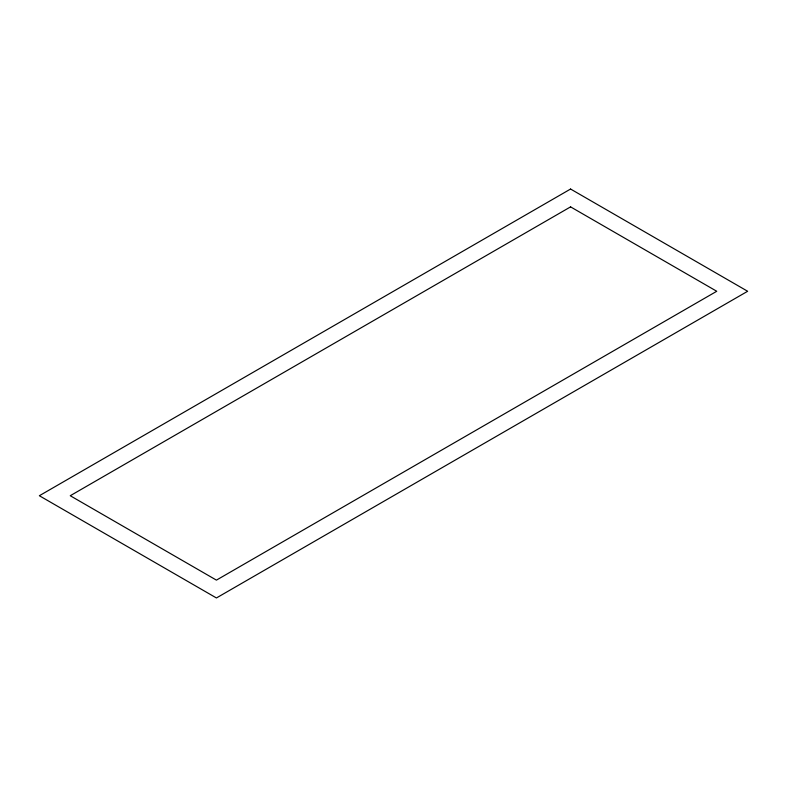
<?xml version="1.0" encoding="UTF-8"?>
<svg xmlns="http://www.w3.org/2000/svg" width="787" height="787" viewBox="0 0 787 787"><rect width="100%" height="100%" fill="white"/><g stroke="black" fill="none" stroke-linecap="round" stroke-linejoin="round"><path stroke-width="1.18" d="M570.575 189.037L39.35 495.731L216.425 597.963L747.65 291.269L570.575 189.037M570.575 206.873L70.25 495.731L216.425 580.127L716.75 291.269L570.575 206.873"/></g></svg>
